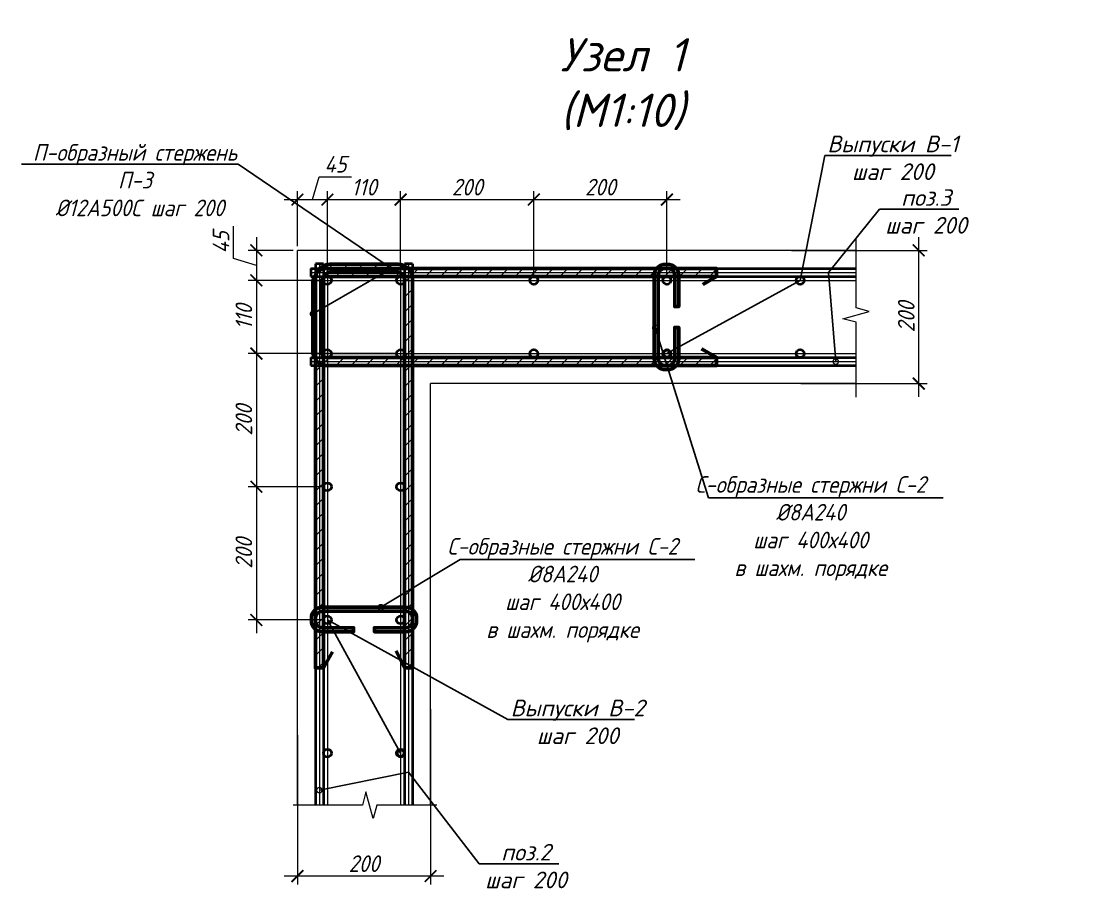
# Model space of a CAD drawing. Header units: millimetres. Extents: x 504091 to 2165846, y 135022 to 442887.
# Drawn here: x 1445210 to 1446825, y 209715 to 211025 of the extents above; entities that cross this region are included whole.
import ezdxf
from ezdxf import colors
from ezdxf.entities.mleader import LeaderData, LeaderLine
from ezdxf.math import Vec2, Vec3

# ---------------------------------------------------------------- set-up
doc = ezdxf.new("R2010")
doc.units = ezdxf.units.MM
doc.layers.get('Defpoints').update_dxf_attribs({"color": 255})
doc.layers.add('!Defpoints', color=255, linetype='Continuous', lineweight=5, plot=False)
doc.layers.add('PDF _Геометрия', color=7, linetype='Continuous')
doc.layers.add('SGRAND', color=7, linetype='Continuous')
for name, color, linetype, lineweight in [('Арматура 12', 26, 'Continuous', 50), ('Монолит тонкий', 204, 'Continuous', 9), ('Размер', 7, 'Continuous', 13), ('Размеры КР', 164, 'Continuous', 9)]:
    doc.layers.add(name, color=color, linetype=linetype, lineweight=lineweight)
doc.styles.add('GOST 2.304_new', font='isocpeur.ttf', dxfattribs={"width": 0.9, "oblique": 15})
doc.dimstyles.new('SPDS 1_10', dxfattribs={"dimscale": 10, "dimtxt": 2.5, "dimasz": 1.77, "dimexe": 1.25, "dimexo": 0.625, "dimtad": 1, "dimdec": 0, "dimrnd": 0.001, "dimtxsty": 'GOST 2.304_new', "dimblk": 'ARCHTICK', "dimcen": 2.5, "dimdle": 2, "dimclrt": 256, "dimadec": 0, "dimazin": 2, "dimtfac": 0.75, "dimtdec": 0, "dimtmove": 1, "dimatfit": 3, "dimfxl": 0, "dimtolj": 1, "dimlwd": 9, "dimlwe": 9, "dimarcsym": 0})

# ---------------------------------------------------------------- blocks, each defined once
blk = doc.blocks.new('_DotSmall')
at = {"color": 0, "linetype": 'ByBlock', "lineweight": 35, "const_width": 0.5}
blk.add_lwpolyline([(-0.0625, 0, 1), (0.0625, 0, 1)], format="xyb", close=True, dxfattribs=at)
blk = doc.blocks.new('_ArchTick')
at = {"color": 0, "linetype": 'ByBlock', "const_width": 0.15}
blk.add_lwpolyline([(-0.5, -0.5), (0.5, 0.5)], dxfattribs=at)
blk = doc.blocks.new('*D3187')
at = {"layer": 'Defpoints', "color": 0, "lineweight": 20, "transparency": 16777216}
for p in [(1445624.6, 210680.8), (1445562.9, 210635.8), (1445669.6, 210635.8)]:
    blk.add_point(p, dxfattribs=at)
at = {"layer": 'Размеры КР', "color": 0, "lineweight": 9, "transparency": 16777216}
for p, q in [((1445528.5, 210668.6), (1445528.5, 210717.1)), ((1445562.9, 210700.8), (1445562.9, 210615.8)), ((1445618.4, 210680.8), (1445550.4, 210680.8)), ((1445562.9, 210658.3), (1445528.5, 210668.6)), ((1445663.4, 210635.8), (1445550.4, 210635.8))]:
    blk.add_line(p, q, dxfattribs=at)
at = {"layer": 'Размеры КР', "color": 0, "lineweight": 9, "transparency": 16777216, "xscale": 17.7, "yscale": 17.7, "zscale": 17.7}
for p, rotation in [((1445562.9, 210680.8), 90), ((1445562.9, 210635.8), 270)]:
    blk.add_blockref('_ArchTick', p, dxfattribs=dict(at, rotation=rotation))
at = {"layer": 'Размеры КР', "lineweight": 20, "transparency": 16777216, "insert": (1445509.8, 210692.9), "char_height": 25, "attachment_point": 5, "rotation": 90, "style": 'GOST 2.304_new'}
blk.add_mtext('\\A1;45', dxfattribs=at)
blk = doc.blocks.new('*D3188')
at = {"layer": 'Defpoints', "color": 0, "lineweight": 20, "transparency": 16777216}
for p in [(1445669.6, 210635.8), (1445562.9, 210525.8), (1445779.6, 210525.8)]:
    blk.add_point(p, dxfattribs=at)
at = {"layer": 'Размеры КР', "color": 0, "lineweight": 9, "transparency": 16777216}
for p, q in [((1445562.9, 210655.8), (1445562.9, 210505.8)), ((1445663.4, 210635.8), (1445550.4, 210635.8)), ((1445773.4, 210525.8), (1445550.4, 210525.8))]:
    blk.add_line(p, q, dxfattribs=at)
at = {"layer": 'Размеры КР', "color": 0, "lineweight": 9, "transparency": 16777216, "xscale": 17.7, "yscale": 17.7, "zscale": 17.7}
for p, rotation in [((1445562.9, 210635.8), 90), ((1445562.9, 210525.8), 270)]:
    blk.add_blockref('_ArchTick', p, dxfattribs=dict(at, rotation=rotation))
at = {"layer": 'Размеры КР', "lineweight": 20, "transparency": 16777216, "insert": (1445544.1, 210580.8), "char_height": 25, "attachment_point": 5, "rotation": 90, "style": 'GOST 2.304_new'}
blk.add_mtext('\\A1;110', dxfattribs=at)
blk = doc.blocks.new('*D3189')
at = {"layer": 'Defpoints', "color": 0, "lineweight": 20, "transparency": 16777216}
for p in [(1445779.6, 210525.8), (1445562.9, 210325.8), (1445669.6, 210325.8)]:
    blk.add_point(p, dxfattribs=at)
at = {"layer": 'Размеры КР', "color": 0, "lineweight": 9, "transparency": 16777216}
for p, q in [((1445562.9, 210545.8), (1445562.9, 210305.8)), ((1445773.4, 210525.8), (1445550.4, 210525.8)), ((1445663.3, 210325.8), (1445550.4, 210325.8))]:
    blk.add_line(p, q, dxfattribs=at)
at = {"layer": 'Размеры КР', "color": 0, "lineweight": 9, "transparency": 16777216, "xscale": 17.7, "yscale": 17.7, "zscale": 17.7}
for p, rotation in [((1445562.9, 210525.8), 90), ((1445562.9, 210325.8), 270)]:
    blk.add_blockref('_ArchTick', p, dxfattribs=dict(at, rotation=rotation))
at = {"layer": 'Размеры КР', "lineweight": 20, "transparency": 16777216, "insert": (1445544.1, 210425.8), "char_height": 25, "attachment_point": 5, "rotation": 90, "style": 'GOST 2.304_new'}
blk.add_mtext('\\A1;200', dxfattribs=at)
blk = doc.blocks.new('*D3190')
at = {"layer": 'Defpoints', "color": 0, "lineweight": 20, "transparency": 16777216}
for p in [(1445669.6, 210325.8), (1445562.9, 210125.8), (1445669.6, 210125.8)]:
    blk.add_point(p, dxfattribs=at)
at = {"layer": 'Размеры КР', "color": 0, "lineweight": 9, "transparency": 16777216}
for p, q in [((1445562.9, 210345.8), (1445562.9, 210105.8)), ((1445663.3, 210325.8), (1445550.4, 210325.8)), ((1445663.3, 210125.8), (1445550.4, 210125.8))]:
    blk.add_line(p, q, dxfattribs=at)
at = {"layer": 'Размеры КР', "color": 0, "lineweight": 9, "transparency": 16777216, "xscale": 17.7, "yscale": 17.7, "zscale": 17.7}
for p, rotation in [((1445562.9, 210325.8), 90), ((1445562.9, 210125.8), 270)]:
    blk.add_blockref('_ArchTick', p, dxfattribs=dict(at, rotation=rotation))
at = {"layer": 'Размеры КР', "lineweight": 20, "transparency": 16777216, "insert": (1445544.1, 210225.8), "char_height": 25, "attachment_point": 5, "rotation": 90, "style": 'GOST 2.304_new'}
blk.add_mtext('\\A1;200', dxfattribs=at)
blk = doc.blocks.new('*D3191')
at = {"layer": 'Defpoints', "color": 0, "lineweight": 20, "transparency": 16777216}
for p in [(1445669.6, 210757.1), (1445624.6, 210680.8), (1445669.6, 210635.8)]:
    blk.add_point(p, dxfattribs=at)
at = {"layer": 'Размеры КР', "color": 0, "lineweight": 9, "transparency": 16777216}
for p, q in [((1445647.1, 210757.1), (1445657.4, 210791.4)), ((1445657.4, 210791.4), (1445705.9, 210791.4)), ((1445624.6, 210687.1), (1445624.6, 210769.6)), ((1445669.6, 210642.1), (1445669.6, 210769.6)), ((1445604.6, 210757.1), (1445689.6, 210757.1))]:
    blk.add_line(p, q, dxfattribs=at)
at = {"layer": 'Размеры КР', "color": 0, "lineweight": 9, "transparency": 16777216, "xscale": 17.7, "yscale": 17.7, "zscale": 17.7, "rotation": 180}
blk.add_blockref('_ArchTick', (1445624.6, 210757.1), dxfattribs=at)
at = {"layer": 'Размеры КР', "color": 0, "lineweight": 9, "transparency": 16777216, "xscale": 17.7, "yscale": 17.7, "zscale": 17.7}
blk.add_blockref('_ArchTick', (1445669.6, 210757.1), dxfattribs=at)
at = {"layer": 'Размеры КР', "lineweight": 20, "transparency": 16777216, "insert": (1445681.7, 210810.2), "char_height": 25, "attachment_point": 5, "style": 'GOST 2.304_new'}
blk.add_mtext('\\A1;45', dxfattribs=at)
blk = doc.blocks.new('*D3192')
at = {"layer": 'Defpoints', "color": 0, "lineweight": 20, "transparency": 16777216}
for p in [(1445779.6, 210757.1), (1445669.6, 210635.8), (1445779.6, 210635.8)]:
    blk.add_point(p, dxfattribs=at)
at = {"layer": 'Размеры КР', "color": 0, "lineweight": 9, "transparency": 16777216}
for p, q in [((1445669.6, 210642.1), (1445669.6, 210769.6)), ((1445779.6, 210642.1), (1445779.6, 210769.6)), ((1445649.6, 210757.1), (1445799.6, 210757.1))]:
    blk.add_line(p, q, dxfattribs=at)
at = {"layer": 'Размеры КР', "color": 0, "lineweight": 9, "transparency": 16777216, "xscale": 17.7, "yscale": 17.7, "zscale": 17.7, "rotation": 180}
blk.add_blockref('_ArchTick', (1445669.6, 210757.1), dxfattribs=at)
at = {"layer": 'Размеры КР', "color": 0, "lineweight": 9, "transparency": 16777216, "xscale": 17.7, "yscale": 17.7, "zscale": 17.7}
blk.add_blockref('_ArchTick', (1445779.6, 210757.1), dxfattribs=at)
at = {"layer": 'Размеры КР', "lineweight": 20, "transparency": 16777216, "insert": (1445724.6, 210775.8), "char_height": 25, "attachment_point": 5, "style": 'GOST 2.304_new'}
blk.add_mtext('\\A1;110', dxfattribs=at)
blk = doc.blocks.new('*D3193')
at = {"layer": 'Defpoints', "color": 0, "lineweight": 20, "transparency": 16777216}
for p in [(1445979.6, 210757.1), (1445779.6, 210635.8), (1445979.6, 210635.8)]:
    blk.add_point(p, dxfattribs=at)
at = {"layer": 'Размеры КР', "color": 0, "lineweight": 9, "transparency": 16777216}
for p, q in [((1445779.6, 210642.1), (1445779.6, 210769.6)), ((1445979.6, 210642.1), (1445979.6, 210769.6)), ((1445759.6, 210757.1), (1445999.6, 210757.1))]:
    blk.add_line(p, q, dxfattribs=at)
at = {"layer": 'Размеры КР', "color": 0, "lineweight": 9, "transparency": 16777216, "xscale": 17.7, "yscale": 17.7, "zscale": 17.7, "rotation": 180}
blk.add_blockref('_ArchTick', (1445779.6, 210757.1), dxfattribs=at)
at = {"layer": 'Размеры КР', "color": 0, "lineweight": 9, "transparency": 16777216, "xscale": 17.7, "yscale": 17.7, "zscale": 17.7}
blk.add_blockref('_ArchTick', (1445979.6, 210757.1), dxfattribs=at)
at = {"layer": 'Размеры КР', "lineweight": 20, "transparency": 16777216, "insert": (1445879.6, 210775.8), "char_height": 25, "attachment_point": 5, "style": 'GOST 2.304_new'}
blk.add_mtext('\\A1;200', dxfattribs=at)
blk = doc.blocks.new('*D3194')
at = {"layer": 'Defpoints', "color": 0, "lineweight": 20, "transparency": 16777216}
for p in [(1446179.6, 210757.1), (1445979.6, 210635.8), (1446179.6, 210635.8)]:
    blk.add_point(p, dxfattribs=at)
at = {"layer": 'Размеры КР', "color": 0, "lineweight": 9, "transparency": 16777216}
for p, q in [((1445979.6, 210642.1), (1445979.6, 210769.6)), ((1446179.6, 210642.1), (1446179.6, 210769.6)), ((1445959.6, 210757.1), (1446199.6, 210757.1))]:
    blk.add_line(p, q, dxfattribs=at)
at = {"layer": 'Размеры КР', "color": 0, "lineweight": 9, "transparency": 16777216, "xscale": 17.7, "yscale": 17.7, "zscale": 17.7, "rotation": 180}
blk.add_blockref('_ArchTick', (1445979.6, 210757.1), dxfattribs=at)
at = {"layer": 'Размеры КР', "color": 0, "lineweight": 9, "transparency": 16777216, "xscale": 17.7, "yscale": 17.7, "zscale": 17.7}
blk.add_blockref('_ArchTick', (1446179.6, 210757.1), dxfattribs=at)
at = {"layer": 'Размеры КР', "lineweight": 20, "transparency": 16777216, "insert": (1446079.6, 210775.8), "char_height": 25, "attachment_point": 5, "style": 'GOST 2.304_new'}
blk.add_mtext('\\A1;200', dxfattribs=at)
blk = doc.blocks.new('*D3195')
at = {"layer": 'Defpoints', "color": 0, "lineweight": 20, "transparency": 16777216}
for p in [(1445824.6, 209997.8), (1445624.6, 209958.9), (1445624.6, 209741.1)]:
    blk.add_point(p, dxfattribs=at)
at = {"layer": 'Размеры КР', "color": 0, "lineweight": 9, "transparency": 16777216}
for p, q in [((1445824.6, 209991.6), (1445824.6, 209728.6)), ((1445624.6, 209952.6), (1445624.6, 209728.6)), ((1445844.6, 209741.1), (1445604.6, 209741.1))]:
    blk.add_line(p, q, dxfattribs=at)
at = {"layer": 'Размеры КР', "color": 0, "lineweight": 9, "transparency": 16777216, "xscale": 17.7, "yscale": 17.7, "zscale": 17.7, "rotation": 180}
blk.add_blockref('_ArchTick', (1445624.6, 209741.1), dxfattribs=at)
at = {"layer": 'Размеры КР', "color": 0, "lineweight": 9, "transparency": 16777216, "xscale": 17.7, "yscale": 17.7, "zscale": 17.7}
blk.add_blockref('_ArchTick', (1445824.6, 209741.1), dxfattribs=at)
at = {"layer": 'Размеры КР', "lineweight": 20, "transparency": 16777216, "insert": (1445724.6, 209759.8), "char_height": 25, "attachment_point": 5, "style": 'GOST 2.304_new'}
blk.add_mtext('\\A1;200', dxfattribs=at)
blk = doc.blocks.new('*D3196')
at = {"layer": 'Defpoints', "color": 0, "lineweight": 20, "transparency": 16777216}
for p in [(1446360.3, 210680.8), (1446557.7, 210680.8), (1446374.4, 210480.8)]:
    blk.add_point(p, dxfattribs=at)
at = {"layer": 'Размеры КР', "color": 0, "lineweight": 9, "transparency": 16777216}
for p, q in [((1446557.7, 210460.8), (1446557.7, 210700.8)), ((1446366.6, 210680.8), (1446570.2, 210680.8)), ((1446380.6, 210480.8), (1446570.2, 210480.8))]:
    blk.add_line(p, q, dxfattribs=at)
at = {"layer": 'Размеры КР', "color": 0, "lineweight": 9, "transparency": 16777216, "xscale": 17.7, "yscale": 17.7, "zscale": 17.7}
for p, rotation in [((1446557.7, 210680.8), 90), ((1446557.7, 210480.8), 270)]:
    blk.add_blockref('_ArchTick', p, dxfattribs=dict(at, rotation=rotation))
at = {"layer": 'Размеры КР', "lineweight": 20, "transparency": 16777216, "insert": (1446539, 210580.8), "char_height": 25, "attachment_point": 5, "rotation": 90, "style": 'GOST 2.304_new'}
blk.add_mtext('\\A1;200', dxfattribs=at)

msp = doc.modelspace()

# ---------------------------------------------------------------- hatches: boundary and pattern name
at = {"layer": 'SGRAND', "lineweight": 20}
h = msp.add_hatch(dxfattribs=at)
h.set_pattern_fill('ANSI31', color=256, scale=5)
h.set_pattern_definition([(45, (539257.545, -29515.107), (-11.22532015, 11.22532015), [])])
edge = h.paths.add_edge_path()
edge.add_arc((1445669.78, 210529.6458), 9.9, 540, 630)
edge.add_line((1445669.78, 210519.7458), (1446253.9821, 210519.7458))
edge.add_line((1446253.9821, 210519.7458), (1446253.9821, 210507.7458))
edge.add_line((1446253.9821, 210507.7458), (1445669.78, 210507.7458))
edge.add_arc((1445669.78, 210529.6458), 21.9, 180, 270, ccw=False)
edge.add_line((1445647.88, 210529.6458), (1445647.88, 210631.9135))
edge.add_arc((1445669.78, 210631.9135), 21.9, 90, 180, ccw=False)
edge.add_line((1445669.78, 210653.8135), (1446253.9821, 210653.8135))
edge.add_line((1446253.9821, 210653.8135), (1446253.9821, 210641.8135))
edge.add_line((1446253.9821, 210641.8135), (1445669.78, 210641.8135))
edge.add_arc((1445669.78, 210631.9135), 9.9, 450, 540)
edge.add_line((1445659.88, 210631.9135), (1445659.88, 210529.6458))
edge = h.paths.add_edge_path()
edge.add_arc((1445673.4209, 210638.1075), 9.9, 450, 540)
edge.add_line((1445663.5209, 210638.1075), (1445663.5209, 210053.9054))
edge.add_line((1445663.5209, 210053.9054), (1445651.5209, 210053.9054))
edge.add_line((1445651.5209, 210053.9054), (1445651.5209, 210638.1075))
edge.add_arc((1445673.4209, 210638.1075), 21.9, 450, 540, ccw=False)
edge.add_line((1445673.4209, 210660.0075), (1445775.6886, 210660.0075))
edge.add_arc((1445775.6886, 210638.1075), 21.9, 360, 450, ccw=False)
edge.add_line((1445797.5886, 210638.1075), (1445797.5886, 210053.9054))
edge.add_line((1445797.5886, 210053.9054), (1445785.5886, 210053.9054))
edge.add_line((1445785.5886, 210053.9054), (1445785.5886, 210638.1075))
edge.add_arc((1445775.6886, 210638.1075), 9.9, 360, 450)
edge.add_line((1445775.6886, 210648.0075), (1445673.4209, 210648.0075))

# ---------------------------------------------------------------- linework, layer by layer
at = {"layer": '!Defpoints', "lineweight": 15, "ltscale": 100}
for p, q in [((1445657.6131, 210660.8108), (1445657.5471, 209847.6292)), ((1445669.6131, 210660.8099), (1445669.5471, 209847.6292)), ((1445779.6131, 210660.8009), (1445779.5471, 209847.6292)), ((1445791.6131, 210660.8), (1445791.5471, 209847.6292)), ((1445644.6147, 210647.8135), (1446463.6376, 210647.8135)), ((1445644.6147, 210635.8135), (1446463.6376, 210635.8135)), ((1445644.6147, 210525.8135), (1446463.6376, 210525.8135)), ((1445644.6147, 210513.8135), (1446463.6376, 210513.8135))]:
    msp.add_line(p, q, dxfattribs=at)
at = {"layer": 'PDF _Геометрия', "lineweight": 9}
for points in [[(1446463.6376, 210460.19), (1446463.6376, 210572.9614), (1446443.5364, 210578.2512), (1446483.5272, 210589.0424), (1446463.6376, 210594.3322), (1446463.6376, 210698.3972)], [(1445833.8587, 209847.6292), (1445743.5786, 209847.6292), (1445738.2888, 209827.528), (1445727.4976, 209867.5188), (1445722.2078, 209847.6292), (1445618.1428, 209847.6292)]]:
    msp.add_lwpolyline(points, dxfattribs=at)
at = {"layer": 'Арматура 12', "lineweight": 53, "ltscale": 20}
for p, q in [((1446160.4646, 210519.8135), (1446160.4646, 210641.3135)), ((1446166.4646, 210641.3135), (1446166.4646, 210519.8135)), ((1446253.9821, 210641.8135), (1446233.6439, 210629.3901)), ((1446253.9821, 210519.7458), (1446231.443, 210533.2111)), ((1445785.5712, 210144.9505), (1445664.0712, 210144.9604)), ((1445664.0707, 210138.9604), (1445785.5707, 210138.9505)), ((1445663.5209, 210053.9054), (1445677.0695, 210078.0062)), ((1445785.5886, 210053.9054), (1445772.9645, 210079.437))]:
    msp.add_line(p, q, dxfattribs=at)
for points in [[(1445673.4209, 210648.0075, 0.414213562), (1445663.5209, 210638.1075), (1445663.5209, 210053.9054), (1445651.5209, 210053.9054), (1445651.5209, 210638.1075, -0.414213562), (1445673.4209, 210660.0075), (1445775.6886, 210660.0075, -0.414213562), (1445797.5886, 210638.1075), (1445797.5886, 210053.9054), (1445785.5886, 210053.9054), (1445785.5886, 210638.1075, 0.414213562), (1445775.6886, 210648.0075)], [(1445659.88, 210529.6458, 0.414213562), (1445669.78, 210519.7458), (1446253.9821, 210519.7458), (1446253.9821, 210507.7458), (1445669.78, 210507.7458, -0.414213562), (1445647.88, 210529.6458), (1445647.88, 210631.9135, -0.414213562), (1445669.78, 210653.8135), (1446253.9821, 210653.8135), (1446253.9821, 210641.8135), (1445669.78, 210641.8135, 0.414213562), (1445659.88, 210631.9135)]]:
    msp.add_lwpolyline(points, format="xyb", close=True, dxfattribs=at)
for points in [[(1446160.4646, 210641.5574), (1446160.4646, 210643.3135, -0.414213562), (1446176.9646, 210659.8135), (1446180.8099, 210659.8135, -0.414213562), (1446197.3099, 210643.3135), (1446197.3099, 210596.3836), (1446191.3099, 210596.3836), (1446191.3099, 210643.3135, 0.414213562), (1446180.8099, 210653.8135), (1446176.9646, 210653.8135, 0.414213562), (1446166.4646, 210643.3135), (1446166.4646, 210641.5574)], [(1446160.4646, 210520.0697), (1446160.4646, 210518.3135, 0.414213562), (1446176.9646, 210501.8135), (1446180.8099, 210501.8135, 0.414213562), (1446197.3099, 210518.3135), (1446197.3099, 210565.2434), (1446191.3099, 210565.2434), (1446191.3099, 210518.3135, -0.414213562), (1446180.8099, 210507.8135), (1446176.9646, 210507.8135, -0.414213562), (1446166.4646, 210518.3135), (1446166.4646, 210520.0697)], [(1445663.8273, 210144.9604), (1445662.0712, 210144.9606, 0.414213562), (1445645.5699, 210128.4619), (1445645.5696, 210124.6166, 0.414213562), (1445662.0682, 210108.1153), (1445708.9981, 210108.1115), (1445708.9986, 210114.1115), (1445662.0687, 210114.1153, -0.414213562), (1445651.5696, 210124.6161), (1445651.5699, 210128.4614, -0.414213562), (1445662.0707, 210138.9606), (1445663.8269, 210138.9604)], [(1445785.3151, 210144.9506), (1445787.0712, 210144.9504, -0.414213562), (1445803.5699, 210128.4491), (1445803.5696, 210124.6038, -0.414213562), (1445787.0682, 210108.1051), (1445740.1383, 210108.1089), (1445740.1388, 210114.1089), (1445787.0687, 210114.1051, 0.414213562), (1445797.5696, 210124.6043), (1445797.5699, 210128.4496, 0.414213562), (1445787.0707, 210138.9504), (1445785.3146, 210138.9506)]]:
    msp.add_lwpolyline(points, format="xyb", dxfattribs=at)
at = {"layer": 'Монолит тонкий', "lineweight": 15, "ltscale": 100}
for p, q in [((1446463.6376, 210680.7454), (1445624.6147, 210680.8135)), ((1445624.6147, 209847.6292), (1445624.6147, 210680.8135)), ((1446463.6376, 210480.7454), (1445824.6147, 210480.7973)), ((1445824.6147, 209847.6292), (1445824.6147, 210480.7973))]:
    msp.add_line(p, q, dxfattribs=at)
at = {"layer": 'Размеры КР', "lineweight": 40}
for p, q in [((1445651.6131, 210660.8113), (1445651.5471, 209847.6292)), ((1445663.6131, 210660.8103), (1445651.6131, 210660.8113)), ((1445663.6131, 210660.8103), (1445663.5471, 209847.6292)), ((1445785.6131, 210660.8004), (1445785.5471, 209847.6292)), ((1445797.6131, 210660.7995), (1445785.6131, 210660.8004)), ((1445797.6131, 210660.7995), (1445797.5471, 209847.6292)), ((1445644.6147, 210653.8135), (1446463.6376, 210653.8135)), ((1445644.6147, 210653.8135), (1445644.6147, 210641.8135)), ((1445644.6147, 210641.8135), (1446463.6376, 210641.8135)), ((1445644.6147, 210519.8135), (1446463.6376, 210519.8135)), ((1445644.6147, 210519.8135), (1445644.6147, 210507.8135)), ((1445644.6147, 210507.8135), (1446463.6376, 210507.8135))]:
    msp.add_line(p, q, dxfattribs=at)
for centre in [(1445669.6111, 210635.8099), (1445669.6147, 210635.8135), (1445779.6111, 210635.8009), (1445779.6147, 210635.8135), (1445979.6147, 210635.8135), (1446179.6147, 210635.8135), (1446379.6147, 210635.8135), (1445669.6021, 210525.8099), (1445669.6147, 210525.8135), (1445779.6021, 210525.8009), (1445779.6147, 210525.8135), (1445979.6147, 210525.8135), (1446179.6147, 210525.8135), (1446379.6147, 210525.8135), (1445669.5859, 210325.8099), (1445779.5859, 210325.8009), (1445669.5696, 210125.8099), (1445779.5696, 210125.8009), (1445669.5534, 209925.8099), (1445779.5534, 209925.8009)]:
    msp.add_circle(centre, 6, dxfattribs=at)

# ---------------------------------------------------------------- texts
at = {"layer": 'Размер', "ltscale": 20, "insert": (1446113.204, 210861.2661), "char_height": 50, "width": 511.854399, "attachment_point": 8, "style": 'GOST 2.304_new', "bg_fill": 2}
msp.add_mtext('\\A1;{\\W1;Узел 1\\P(М1:10)}', dxfattribs=at)

# ---------------------------------------------------------------- dimensions: what is measured, and where the dimension line sits
at = {"layer": 'Размеры КР', "lineweight": 20}
for base, p1, p2, angle, picture, middle in [((1445669.6147, 210757.0735), (1445624.6147, 210680.8135), (1445669.6147, 210635.8135), 180, '*D3191', (1445663.6772, 210810.1985)), ((1445779.6111, 210757.0735), (1445669.6147, 210635.8135), (1445779.6111, 210635.8009), 180, '*D3192', (1445724.6129, 210775.8235)), ((1445979.6147, 210757.0735), (1445779.6111, 210635.8009), (1445979.6147, 210635.8135), 180, '*D3193', (1445879.6129, 210775.8235)), ((1446179.6147, 210757.0735), (1445979.6147, 210635.8135), (1446179.6147, 210635.8135), 180, '*D3194', (1446079.6147, 210775.8235)), ((1445562.8764, 210635.8135), (1445624.6147, 210680.8135), (1445669.6147, 210635.8135), 270, '*D3187', (1445509.7514, 210674.876)), ((1446557.7101, 210680.7538), (1446374.3543, 210480.7526), (1446360.3403, 210680.7538), 270, '*D3196', (1446538.9601, 210580.7532)), ((1445562.8764, 210525.8009), (1445669.6147, 210635.8135), (1445779.6021, 210525.8009), 270, '*D3188', (1445544.1264, 210580.8072)), ((1445562.8764, 210325.8099), (1445779.6021, 210525.8009), (1445669.5859, 210325.8099), 270, '*D3189', (1445544.1264, 210425.8054)), ((1445562.8764, 210125.8099), (1445669.5859, 210325.8099), (1445669.5696, 210125.8099), 270, '*D3190', (1445544.1264, 210225.8099)), ((1445624.6147, 209741.0696), (1445824.6147, 209997.8097), (1445624.6147, 209958.8932), 180, '*D3195', (1445724.6147, 209759.8196))]:
    dim = msp.add_linear_dim(base=base, p1=p1, p2=p2, angle=angle, dimstyle='SPDS 1_10', dxfattribs=at)
    dim.commit()
    dim.dimension.update_dxf_attribs({"geometry": picture, "text_midpoint": middle})

# ---------------------------------------------------------------- leaders
at = {"layer": 'Размер', "ltscale": 20}
ml = msp.add_multileader_mtext('Standard', dxfattribs=at)
ml.set_content('\\A1;П-образный стержень П-3\\P %%C12А500С шаг 200', color=256, style='GOST 2.304_new')
ml.set_leader_properties()
ml.set_arrow_properties(name='DOTSMALL')
ml.build(insert=Vec2(0, 0))
ml.multileader.update_dxf_attribs({"text_left_attachment_type": 6, "text_right_attachment_type": 6, "arrow_head_size": 16})
ctx = ml.context
ctx.base_point, ctx.char_height, ctx.arrow_head_size, ctx.landing_gap_size, ctx.plane_origin = Vec3(1445228.9346, 210810.4776), 25, 16, 0, Vec3(1446543.53, 198436.9312)
ctx.left_attachment, ctx.right_attachment, ctx.text_align_type = 6, 6, 1
notes = []
notes.append((ctx, [(1, (1, 1, 0), (1445535.6282, 210810.4776), (-1, 0), 3.2, [(0, [(1445647.88, 210585.5504), (1445766.0264, 210653.8135)], 0, [])])]))
ctx.mtext.insert, ctx.mtext.rotation, ctx.mtext.width, ctx.mtext.alignment, ctx.mtext.flow_direction = Vec3(1445380.6814, 210840.4776), 6.283185307, 319.103181, 2, 5
ml = msp.add_multileader_mtext('Standard', dxfattribs=at)
ml.set_content('\\A1;{\\W1;поз.3\\Pшаг 200}', color=256, style='GOST 2.304_new')
ml.set_leader_properties()
ml.set_arrow_properties(name='DOTSMALL')
ml.build(insert=Vec2(0, 0))
ml.multileader.update_dxf_attribs({"text_left_attachment_type": 6, "text_right_attachment_type": 6, "dogleg_length": 3.2, "arrow_head_size": 16})
ctx = ml.context
ctx.base_point, ctx.char_height, ctx.arrow_head_size, ctx.landing_gap_size, ctx.plane_origin = Vec3(1446501.8567, 210742.6477), 25, 16, 0, Vec3(1400594.73, -80136.7929)
ctx.left_attachment, ctx.right_attachment, ctx.text_align_type = 6, 6, 1
notes.append((ctx, [(1, (1, 1, 0), (1446498.6567, 210742.6477), (1, 0), 3.2, [(1, [(1446433.07, 210513.8135), (1446422.1134, 210647.8135)], 0, [])])]))
ctx.mtext.insert, ctx.mtext.width, ctx.mtext.alignment, ctx.mtext.flow_direction = Vec3(1446568.8006, 210772.6477), 511.854399, 2, 5
ml = msp.add_multileader_mtext('Standard', dxfattribs=at)
ml.set_content('\\A1;С-образные стержни С-2 %%C8А240\\Pшаг 400х400\\Pв шахм. порядке ', color=256, style='GOST 2.304_new')
ml.set_leader_properties()
ml.set_arrow_properties(name='DOTSMALL')
ml.build(insert=Vec2(0, 0))
ml.multileader.update_dxf_attribs({"text_left_attachment_type": 6, "text_right_attachment_type": 6, "dogleg_length": 3.2, "arrow_head_size": 16})
ctx = ml.context
ctx.base_point, ctx.char_height, ctx.arrow_head_size, ctx.landing_gap_size, ctx.plane_origin = Vec3(1446244.9597, 210309.267), 25, 16, 0, Vec3(1448476.9243, 180282.9662)
ctx.left_attachment, ctx.right_attachment, ctx.text_align_type = 6, 6, 1
notes.append((ctx, [(0, (1, 1, 0), (1446241.7597, 210309.267), (1, 0), 3.2, [(1, [(1446162.0635, 210564.3891)], 0, [])])]))
ctx.mtext.insert, ctx.mtext.rotation, ctx.mtext.width, ctx.mtext.defined_height, ctx.mtext.alignment, ctx.mtext.flow_direction = Vec3(1446395.4309, 210341.767), 6.283185307, 345.885042, 57.9167, 2, 5
ml = msp.add_multileader_mtext('Standard', dxfattribs=at)
ml.set_content('\\A1;С-образные стержни С-2 %%C8А240\\Pшаг 400х400\\Pв шахм. порядке ', color=256, style='GOST 2.304_new')
ml.set_leader_properties()
ml.set_arrow_properties(name='DOTSMALL')
ml.build(insert=Vec2(0, 0))
ml.multileader.update_dxf_attribs({"text_left_attachment_type": 6, "text_right_attachment_type": 6, "dogleg_length": 3.2, "arrow_head_size": 16})
ctx = ml.context
ctx.base_point, ctx.char_height, ctx.arrow_head_size, ctx.landing_gap_size, ctx.plane_origin = Vec3(1445872.3253, 210216.4266), 25, 16, 0, Vec3(1448104.2899, 180190.1258)
ctx.left_attachment, ctx.right_attachment, ctx.text_align_type = 6, 6, 1
notes.append((ctx, [(0, (1, 1, 0), (1445869.1253, 210216.4266), (1, 0), 3.2, [(1, [(1445749.8269, 210144.9534)], 0, [])])]))
ctx.mtext.insert, ctx.mtext.rotation, ctx.mtext.width, ctx.mtext.defined_height, ctx.mtext.alignment, ctx.mtext.flow_direction = Vec3(1446022.7965, 210248.9266), 6.283185307, 345.885042, 57.9167, 2, 5
ml = msp.add_multileader_mtext('Standard', dxfattribs=at)
ml.set_content('\\A1;{\\W1;Выпуски В-2\\Pшаг 200}', color=256, style='GOST 2.304_new')
ml.set_leader_properties()
ml.set_arrow_properties(name='DOTSMALL')
ml.build(insert=Vec2(0, 0))
ml.multileader.update_dxf_attribs({"text_left_attachment_type": 6, "text_right_attachment_type": 6, "dogleg_length": 3.2, "arrow_head_size": 16})
ctx = ml.context
ctx.base_point, ctx.char_height, ctx.arrow_head_size, ctx.landing_gap_size, ctx.plane_origin = Vec3(1445943.8366, 209976.1188), 25, 16, 0, Vec3(1399831.6954, -80773.1496)
ctx.left_attachment, ctx.right_attachment, ctx.text_align_type = 6, 6, 1
notes.append((ctx, [(1, (1, 1, 0), (1445940.6366, 209976.1188), (1, 0), 3.2, [(1, [(1445779.5534, 209925.8009), (1445669.5696, 210125.8099)], 0, [])])]))
ctx.mtext.insert, ctx.mtext.width, ctx.mtext.alignment, ctx.mtext.flow_direction = Vec3(1446045.5354, 210006.1188), 511.854399, 2, 5
ml = msp.add_multileader_mtext('Standard', dxfattribs=at)
ml.set_content('\\A1;{\\W1;поз.2\\Pшаг 200}', color=256, style='GOST 2.304_new')
ml.set_leader_properties()
ml.set_arrow_properties(name='DOTSMALL')
ml.build(insert=Vec2(0, 0))
ml.multileader.update_dxf_attribs({"text_left_attachment_type": 6, "text_right_attachment_type": 6, "dogleg_length": 3.2, "arrow_head_size": 16})
ctx = ml.context
ctx.base_point, ctx.char_height, ctx.arrow_head_size, ctx.landing_gap_size, ctx.plane_origin = Vec3(1445900.9679, 209759.569), 25, 16, 0, Vec3(1399758.7983, -81230.4505)
ctx.left_attachment, ctx.right_attachment, ctx.text_align_type = 6, 6, 1
notes.append((ctx, [(1, (1, 1, 0), (1445897.7679, 209759.569), (1, 0), 3.2, [(1, [(1445657.5489, 209870.119), (1445791.5511, 209897.1333)], 0, [])])]))
ctx.mtext.insert, ctx.mtext.width, ctx.mtext.alignment, ctx.mtext.flow_direction = Vec3(1445967.9119, 209789.569), 511.854399, 2, 5
for ctx, leaders in notes:
    for number, flags, end, landing, length, lines in leaders:
        leader = LeaderData()
        leader.index, (leader.has_last_leader_line, leader.has_dogleg_vector, leader.attachment_direction) = number, flags
        leader.last_leader_point, leader.dogleg_vector, leader.dogleg_length = Vec3(end), Vec3(landing), length
        for number, points, colour, breaks in lines:
            line = LeaderLine()
            line.index, line.vertices, line.color, line.breaks = number, Vec3.list(points), colors.encode_raw_color(colour), breaks
            leader.lines.append(line)
        ctx.leaders.append(leader)

# ---------------------------------------------------------------- next in the draw order: leaders
ml = msp.add_multileader_mtext('Standard', dxfattribs=at)
ml.set_content('\\A1;{\\W1;Выпуски В-1\\Pшаг 200}', color=256, style='GOST 2.304_new')
ml.set_leader_properties()
ml.set_arrow_properties(name='DOTSMALL')
ml.build(insert=Vec2(0, 0))
ml.multileader.update_dxf_attribs({"text_left_attachment_type": 6, "text_right_attachment_type": 6, "dogleg_length": 3.2, "arrow_head_size": 16})
ctx = ml.context
ctx.base_point, ctx.char_height, ctx.arrow_head_size, ctx.landing_gap_size, ctx.plane_origin = Vec3(1446419.6839, 210823.1965), 25, 16, 0, Vec3(1400722.611, -80071.527)
ctx.left_attachment, ctx.right_attachment, ctx.text_align_type = 6, 6, 1
notes = []
notes.append((ctx, [(1, (1, 1, 0), (1446416.4839, 210823.1965), (1, 0), 3.2, [(1, [(1446179.6147, 210525.8135), (1446379.6147, 210635.8135)], 0, [])])]))
ctx.mtext.insert, ctx.mtext.width, ctx.mtext.alignment, ctx.mtext.flow_direction = Vec3(1446518.8826, 210853.1965), 511.854399, 2, 5
for ctx, leaders in notes:
    for number, flags, end, landing, length, lines in leaders:
        leader = LeaderData()
        leader.index, (leader.has_last_leader_line, leader.has_dogleg_vector, leader.attachment_direction) = number, flags
        leader.last_leader_point, leader.dogleg_vector, leader.dogleg_length = Vec3(end), Vec3(landing), length
        for number, points, colour, breaks in lines:
            line = LeaderLine()
            line.index, line.vertices, line.color, line.breaks = number, Vec3.list(points), colors.encode_raw_color(colour), breaks
            leader.lines.append(line)
        ctx.leaders.append(leader)

doc.saveas('drawing.dxf')
